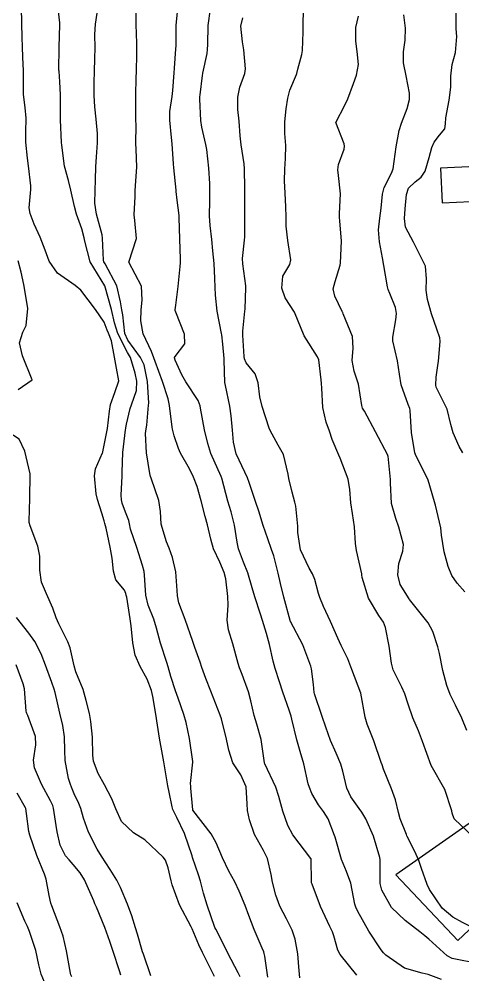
# Model space of a CAD drawing. Header units: metres. Extents: x 318500 to 325275, y 7408834 to 7428799.
# Drawn here: x 321624.9 to 321662.2, y 7423663.8 to 7423744.2 of the extents above; entities that cross this region are included whole.
import ezdxf

# ---------------------------------------------------------------- set-up
doc = ezdxf.new("R2010")
doc.units = ezdxf.units.M
doc.header["$MEASUREMENT"] = 0
for name, color, linetype in [('Curvas de Nivel 1m', 11, 'Continuous'), ('Curvas de Nivel 5m', 15, 'Continuous'), ('Edificações', 30, 'Continuous'), ('Linha Férrea', 20, 'Continuous')]:
    doc.layers.add(name, color=color, linetype=linetype)

msp = doc.modelspace()

# ---------------------------------------------------------------- linework, layer by layer
at = {"layer": 'Curvas de Nivel 1m', "flags": 128}
for points, elevation in [([(321645.787, 7423663.583), (321645.543, 7423665.371), (321645.505, 7423665.587), (321645.464, 7423665.721), (321645.334, 7423666.035), (321644.661, 7423667.597), (321644.206, 7423668.768), (321643.884, 7423669.612), (321643.398, 7423670.823), (321643.01, 7423671.624), (321642.529, 7423672.519), (321641.983, 7423673.634), (321641.449, 7423674.909), (321641.036, 7423675.646), (321639.49, 7423677.645), (321639.48, 7423677.67), (321639.326, 7423679.49), (321639.307, 7423679.673), (321639.294, 7423679.893), (321639.477, 7423681.671), (321639.478, 7423681.734), (321639.192, 7423683.676), (321638.912, 7423685.009), (321638.716, 7423685.683), (321638.241, 7423687.06), (321638.027, 7423687.694), (321637.638, 7423688.905), (321637.409, 7423689.702), (321637.29, 7423690.067), (321636.752, 7423691.709), (321636.43, 7423692.971), (321636.204, 7423693.715), (321635.717, 7423694.885), (321635.521, 7423695.723), (321635.431, 7423697.409), (321635.396, 7423697.725), (321635.252, 7423698.233), (321634.772, 7423699.735), (321634.25, 7423701.297), (321634.145, 7423701.745), (321634.088, 7423702.021), (321633.82, 7423702.724), (321633.545, 7423703.472), (321633.48, 7423703.755), (321633.45, 7423704.141), (321633.537, 7423705.755), (321633.547, 7423706.073), (321633.581, 7423707.755), (321633.82, 7423709.662), (321633.832, 7423709.751), (321633.846, 7423709.815), (321633.916, 7423710.119), (321634.224, 7423711.457), (321634.32, 7423711.744), (321634.74, 7423712.956), (321634.781, 7423713.738), (321634.644, 7423714.408), (321634.225, 7423715.746), (321633.996, 7423716.17), (321633.164, 7423717.763), (321632.905, 7423718.643), (321632.644, 7423719.771), (321632.07, 7423721.78), (321630.852, 7423723.792), (321630.384, 7423725.531), (321630.343, 7423725.798), (321630.132, 7423726.575), (321629.69, 7423727.807), (321629.517, 7423728.452), (321629.225, 7423729.814), (321629.009, 7423730.638), (321628.681, 7423731.823), (321628.447, 7423733.606), (321628.438, 7423733.827), (321628.353, 7423735.734), (321628.346, 7423735.829), (321628.345, 7423735.912), (321628.348, 7423737.829), (321628.296, 7423738.928), (321628.224, 7423739.831), (321628.218, 7423739.925), (321628.224, 7423741.832), (321628.291, 7423743.763), (321628.295, 7423743.831), (321628.286, 7423743.906), (321628.068, 7423745.835)], 799), ([(321653.304, 7423663.747), (321651.891, 7423665.502), (321651.699, 7423665.869), (321651.346, 7423667.069), (321651.243, 7423667.406), (321651.198, 7423667.512), (321651.015, 7423667.856), (321650.245, 7423669.527), (321649.54, 7423671.406), (321649.481, 7423671.539), (321649.467, 7423671.596), (321649.442, 7423673.54), (321649.431, 7423673.574), (321647.898, 7423675.556), (321647.472, 7423676.358), (321647.076, 7423677.566), (321646.734, 7423678.804), (321646.461, 7423679.576), (321645.539, 7423681.532), (321645.515, 7423681.59), (321645.507, 7423681.623), (321645.241, 7423683.595), (321644.864, 7423684.882), (321644.657, 7423685.604), (321644.377, 7423686.84), (321644.162, 7423687.612), (321643.642, 7423689.054), (321643.414, 7423689.622), (321643.292, 7423689.986), (321642.855, 7423691.628), (321642.494, 7423692.826), (321642.373, 7423693.633), (321642.458, 7423694.893), (321642.442, 7423695.633), (321642.258, 7423697.122), (321642.129, 7423697.636), (321641.763, 7423698.51), (321641.235, 7423699.648), (321641, 7423700.444), (321640.712, 7423701.656), (321640.514, 7423702.357), (321640.177, 7423703.665), (321639.848, 7423704.872), (321639.543, 7423705.675), (321639.192, 7423706.359), (321638.444, 7423707.692), (321638.267, 7423708.068), (321637.904, 7423709.146), (321637.769, 7423709.701), (321637.744, 7423709.871), (321637.516, 7423711.704), (321637.401, 7423712.252), (321636.926, 7423713.71), (321636.312, 7423715.391), (321636.206, 7423715.718), (321635.998, 7423716.231), (321635.312, 7423717.731), (321635.117, 7423718.82), (321635.13, 7423719.734), (321635.228, 7423720.557), (321635.174, 7423721.733), (321634.1, 7423723.75), (321634.735, 7423725.741), (321634.612, 7423727.274), (321634.545, 7423727.744), (321634.635, 7423729.281), (321634.642, 7423729.743), (321634.66, 7423730.218), (321634.762, 7423731.742), (321634.708, 7423733.257), (321634.687, 7423733.743), (321634.702, 7423735.295), (321634.701, 7423735.743), (321634.698, 7423736.177), (321634.694, 7423737.744), (321634.729, 7423739.318), (321634.735, 7423739.744), (321634.764, 7423741.313), (321634.783, 7423741.743), (321634.785, 7423742.184), (321634.726, 7423743.745), (321634.729, 7423745.401)], 801), ([(321660.415, 7423663.389), (321659.306, 7423663.808), (321658.779, 7423663.937), (321657.314, 7423664.341), (321655.729, 7423665.454), (321655.527, 7423665.652), (321655.334, 7423665.897), (321654.304, 7423667.47), (321653.374, 7423669.106), (321653.199, 7423669.483), (321653.12, 7423669.747), (321652.777, 7423671.489), (321652.421, 7423672.496), (321652.008, 7423673.501), (321651.458, 7423675.366), (321651.421, 7423675.511), (321650.881, 7423676.919), (321650.496, 7423677.525), (321650.057, 7423678.093), (321649.505, 7423679.057), (321649.298, 7423679.542), (321649.199, 7423679.859), (321648.832, 7423681.547), (321648.524, 7423682.582), (321648.234, 7423683.553), (321647.83, 7423685.315), (321647.767, 7423685.558), (321647.598, 7423686.06), (321647.062, 7423687.568), (321646.775, 7423688.43), (321646.42, 7423689.578), (321646.258, 7423690.183), (321645.94, 7423691.586), (321645.684, 7423692.504), (321645.337, 7423693.595), (321645.177, 7423694.129), (321644.704, 7423695.605), (321644.488, 7423696.359), (321644.11, 7423697.615), (321643.763, 7423698.505), (321643.34, 7423699.624), (321643.217, 7423700.197), (321643.006, 7423701.628), (321642.705, 7423702.747), (321642.434, 7423703.634), (321641.915, 7423705.583), (321641.897, 7423705.64), (321641.861, 7423705.71), (321641.004, 7423707.653), (321640.743, 7423708.501), (321640.459, 7423709.662), (321640.137, 7423711.467), (321640.102, 7423711.668), (321639.947, 7423712.107), (321638.903, 7423713.686), (321638.565, 7423714.28), (321637.988, 7423715.514), (321637.948, 7423715.7), (321637.949, 7423715.742), (321637.992, 7423715.833), (321638.803, 7423716.893), (321638.784, 7423717.689), (321638.048, 7423719.558), (321638.001, 7423719.7), (321638.001, 7423719.75), (321638.054, 7423720.129), (321638.254, 7423721.697), (321638.411, 7423723.38), (321638.435, 7423723.695), (321638.453, 7423724.044), (321638.403, 7423725.696), (321638.34, 7423727.504), (321638.322, 7423727.697), (321638.169, 7423728.967), (321638.091, 7423729.701), (321638.077, 7423729.805), (321637.893, 7423731.703), (321637.863, 7423732.046), (321637.752, 7423733.705), (321637.699, 7423734.244), (321637.536, 7423735.707), (321637.548, 7423736.426), (321637.747, 7423737.705), (321637.802, 7423738.191), (321637.906, 7423739.704), (321637.937, 7423740.083), (321638.067, 7423741.703), (321638.077, 7423741.968), (321638.093, 7423743.703), (321638.107, 7423743.959), (321638.29, 7423745.701)], 802), ([(321662.227, 7423707.708), (321661.899, 7423708.251), (321661.411, 7423709.385), (321661.214, 7423710.093), (321660.91, 7423711.39), (321659.968, 7423713.247), (321659.929, 7423713.401), (321659.977, 7423714.078), (321660.141, 7423715.246), (321660.155, 7423715.398), (321660.312, 7423717.1), (321660.29, 7423717.397), (321660.031, 7423718.128), (321659.581, 7423719.407), (321659.254, 7423720.604), (321659.122, 7423721.414), (321659.153, 7423722.345), (321659.07, 7423723.415), (321658.129, 7423725.339), (321658.066, 7423725.431), (321657.396, 7423726.695), (321657.315, 7423727.443), (321657.364, 7423728.24), (321657.459, 7423729.441), (321657.646, 7423729.98), (321658.196, 7423730.528), (321658.714, 7423730.911), (321659.053, 7423731.417), (321659.375, 7423732.566), (321659.603, 7423733.409), (321659.79, 7423733.854), (321660.246, 7423734.444), (321660.688, 7423734.968), (321660.743, 7423735.403), (321660.775, 7423735.912), (321661.055, 7423737.398), (321661.197, 7423738.496), (321661.218, 7423739.396), (321661.329, 7423740.391), (321661.599, 7423741.391), (321661.71, 7423742.746), (321661.656, 7423743.391), (321661.643, 7423744.119), (321661.646, 7423745.391)], 808), ([(321643.479, 7423663.608), (321643.305, 7423663.966), (321642.431, 7423665.623), (321642.076, 7423666.367), (321641.413, 7423667.639), (321641.352, 7423667.77), (321640.681, 7423669.65), (321640.379, 7423670.671), (321640.127, 7423671.659), (321639.955, 7423672.202), (321639.472, 7423673.669), (321639.432, 7423673.794), (321638.771, 7423675.677), (321638.137, 7423677.034), (321637.81, 7423677.695), (321637.734, 7423677.938), (321637.505, 7423679.161), (321637.385, 7423679.701), (321637.352, 7423679.862), (321637.032, 7423681.705), (321636.925, 7423682.331), (321636.677, 7423683.709), (321636.509, 7423684.783), (321636.37, 7423685.712), (321636.128, 7423687.199), (321636.002, 7423687.716), (321635.634, 7423688.676), (321635.064, 7423689.729), (321634.62, 7423690.696), (321634.423, 7423691.739), (321634.29, 7423693.142), (321634.213, 7423693.742), (321633.917, 7423695.557), (321633.883, 7423695.748), (321633.859, 7423695.876), (321633.734, 7423696.161), (321633.014, 7423697.032), (321632.801, 7423697.764), (321632.696, 7423698.836), (321632.535, 7423699.769), (321632.202, 7423701.376), (321632.079, 7423701.776), (321632.016, 7423701.98), (321631.818, 7423702.629), (321631.457, 7423703.784), (321631.358, 7423704.264), (321631.215, 7423705.786), (321631.288, 7423706.366), (321631.889, 7423707.712), (321631.906, 7423707.763), (321631.908, 7423707.78), (321631.913, 7423707.802), (321632.295, 7423709.774), (321632.479, 7423711.225), (321632.559, 7423711.771), (321632.927, 7423712.793), (321633.257, 7423713.761), (321633.064, 7423714.846), (321632.9, 7423715.766), (321632.634, 7423717.147), (321632.378, 7423717.775), (321632.283, 7423718.037), (321632.029, 7423718.703), (321631.284, 7423719.788), (321630.064, 7423721.389), (321629.569, 7423721.808), (321628.085, 7423722.836), (321627.386, 7423723.841), (321627.044, 7423724.781), (321626.642, 7423725.852), (321626.136, 7423726.943), (321625.781, 7423727.864), (321625.7, 7423728.321), (321625.847, 7423729.863), (321625.851, 7423730.195), (321625.661, 7423731.865), (321625.575, 7423732.501), (321625.427, 7423733.868), (321625.422, 7423734.689), (321625.442, 7423735.868), (321625.358, 7423736.78), (321625.232, 7423737.87), (321625.231, 7423738.936), (321625.233, 7423739.871), (321625.185, 7423741.013), (321625.156, 7423741.872), (321625.132, 7423742.656), (321625.08, 7423743.873), (321625.055, 7423745.198)], 798), ([(321663.321, 7423664.783), (321661.593, 7423665.109), (321661.327, 7423665.171), (321660.893, 7423665.384), (321659.344, 7423666.78), (321659.016, 7423667.075), (321658.591, 7423667.411), (321657.364, 7423668.35), (321656.214, 7423669.447), (321655.402, 7423670.926), (321655.267, 7423671.461), (321655.249, 7423671.624), (321655.248, 7423673.462), (321655.225, 7423673.67), (321654.69, 7423675.468), (321654.052, 7423676.903), (321653.716, 7423677.478), (321653.493, 7423677.795), (321652.782, 7423678.77), (321652.436, 7423679.496), (321652.11, 7423680.923), (321651.957, 7423681.504), (321651.554, 7423682.451), (321651.088, 7423683.517), (321650.693, 7423684.635), (321650.381, 7423685.528), (321649.733, 7423687.424), (321649.704, 7423687.539), (321649.63, 7423688.217), (321649.477, 7423689.542), (321649.433, 7423689.761), (321648.748, 7423691.549), (321647.699, 7423693.518), (321647.677, 7423693.56), (321647.667, 7423693.595), (321647.139, 7423695.569), (321646.877, 7423696.709), (321646.677, 7423697.576), (321646.296, 7423699.058), (321646.118, 7423699.585), (321645.793, 7423700.474), (321645.42, 7423701.596), (321645.033, 7423702.813), (321644.768, 7423703.606), (321644.242, 7423705.227), (321644.099, 7423705.616), (321643.867, 7423706.08), (321643.146, 7423707.627), (321642.923, 7423708.606), (321642.837, 7423709.631), (321642.726, 7423710.834), (321642.602, 7423711.633), (321642.232, 7423713.371), (321642.193, 7423713.638), (321642.121, 7423715.507), (321642.114, 7423715.639), (321642.008, 7423716.862), (321641.93, 7423717.641), (321641.913, 7423717.75), (321641.526, 7423719.648), (321641.391, 7423720.977), (321641.358, 7423721.651), (321641.346, 7423722.386), (321641.276, 7423723.652), (321641.159, 7423724.703), (321641.077, 7423725.656), (321640.947, 7423726.848), (321640.892, 7423727.659), (321640.909, 7423728.919), (321640.918, 7423729.659), (321640.908, 7423730.38), (321640.83, 7423731.661), (321640.654, 7423733.233), (321640.58, 7423733.665), (321640.252, 7423735.116), (321640.163, 7423735.671), (321640.07, 7423737.465), (321640.082, 7423737.673), (321640.104, 7423737.851), (321640.307, 7423739.471), (321640.335, 7423739.644), (321640.335, 7423739.67), (321640.681, 7423741.319), (321640.733, 7423741.664), (321640.748, 7423742.067), (321640.779, 7423743.664), (321640.975, 7423745.067)], 803), ([(321662.396, 7423696.03), (321661.744, 7423696.749), (321661.298, 7423697.385), (321660.992, 7423698.157), (321660.645, 7423699.391), (321660.419, 7423700.775), (321660.374, 7423701.394), (321659.923, 7423703.305), (321659.888, 7423703.399), (321659.833, 7423703.6), (321659.297, 7423705.408), (321658.738, 7423706.556), (321658.275, 7423707.424), (321658.184, 7423707.717), (321657.908, 7423709.244), (321657.887, 7423709.407), (321657.885, 7423709.43), (321657.78, 7423711.275), (321657.748, 7423711.433), (321657.613, 7423711.767), (321657.035, 7423713.444), (321656.871, 7423714.338), (321656.702, 7423715.449), (321656.321, 7423717.149), (321656.309, 7423717.456), (321656.577, 7423718.917), (321656.635, 7423719.451), (321656.541, 7423719.939), (321656.067, 7423721.112), (321655.918, 7423721.462), (321655.862, 7423721.674), (321655.565, 7423723.465), (321655.454, 7423724.122), (321655.202, 7423725.469), (321655.124, 7423726.486), (321655.218, 7423727.469), (321655.328, 7423728.303), (321655.459, 7423729.467), (321655.602, 7423730.052), (321656.207, 7423731.247), (321656.276, 7423731.392), (321656.305, 7423731.459), (321656.353, 7423731.6), (321656.598, 7423733.454), (321656.852, 7423734.85), (321657.065, 7423735.448), (321657.53, 7423736.699), (321657.727, 7423737.438), (321657.735, 7423737.992), (321657.452, 7423739.443), (321657.229, 7423740.544), (321657.229, 7423741.447), (321657.356, 7423742.451), (321657.376, 7423743.445), (321657.249, 7423744.575)], 807), ([(321663.362, 7423667.598), (321662.183, 7423668.183), (321661.373, 7423668.631), (321660.47, 7423669.389), (321659.404, 7423670.981), (321659.214, 7423671.403), (321658.742, 7423672.729), (321658.512, 7423673.414), (321658.184, 7423674.161), (321657.53, 7423675.429), (321657.506, 7423675.475), (321657.462, 7423675.589), (321656.945, 7423676.902), (321656.796, 7423677.44), (321656.559, 7423678.503), (321656.208, 7423679.45), (321655.535, 7423681.106), (321655.413, 7423681.461), (321655.348, 7423681.657), (321654.714, 7423683.469), (321654.172, 7423684.886), (321653.987, 7423685.476), (321653.62, 7423687.48), (321652.881, 7423689.492), (321652.53, 7423690.368), (321651.973, 7423691.505), (321651.679, 7423692.118), (321651.073, 7423693.519), (321650.477, 7423694.77), (321650.164, 7423695.533), (321650.065, 7423695.867), (321649.745, 7423697.057), (321649.55, 7423697.542), (321649.293, 7423698.009), (321648.54, 7423699.552), (321648.338, 7423701.018), (321648.339, 7423701.555), (321648.167, 7423703.216), (321648.081, 7423703.557), (321647.843, 7423704.414), (321647.566, 7423705.564), (321647.507, 7423705.924), (321647.12, 7423707.572), (321646.683, 7423708.363), (321645.985, 7423709.589), (321645.913, 7423709.777), (321645.313, 7423711.599), (321645.122, 7423712.433), (321644.977, 7423713.605), (321644.729, 7423714.36), (321643.987, 7423715.28), (321643.838, 7423715.622), (321643.808, 7423715.806), (321643.703, 7423717.623), (321643.701, 7423717.947), (321643.87, 7423719.622), (321643.883, 7423719.79), (321643.945, 7423721.621), (321643.939, 7423721.754), (321643.688, 7423723.624), (321643.663, 7423724.065), (321643.837, 7423725.623), (321643.857, 7423725.89), (321643.864, 7423727.623), (321643.867, 7423727.91), (321643.867, 7423729.623), (321643.864, 7423729.943), (321643.831, 7423731.624), (321643.795, 7423732.035), (321643.562, 7423733.627), (321643.471, 7423734.398), (321643.375, 7423735.629), (321643.287, 7423736.613), (321643.284, 7423737.63), (321643.445, 7423738.477), (321643.853, 7423739.625), (321643.914, 7423740.026), (321643.777, 7423741.626), (321643.672, 7423742.302), (321643.537, 7423743.628), (321643.692, 7423744.305)], 804), ([(321662.552, 7423684.338), (321662.126, 7423685.372), (321661.606, 7423686.467), (321661.152, 7423687.385), (321660.881, 7423688.138), (321660.541, 7423689.391), (321660.241, 7423690.817), (321660.102, 7423691.396), (321659.689, 7423692.679), (321659.301, 7423693.406), (321657.729, 7423695.382), (321657.689, 7423695.431), (321656.937, 7423696.637), (321656.74, 7423697.445), (321656.815, 7423698.393), (321657.172, 7423699.439), (321657.216, 7423700.011), (321656.837, 7423701.445), (321656.561, 7423702.193), (321656.223, 7423703.454), (321656.132, 7423705.18), (321656.119, 7423705.456), (321655.917, 7423707.432), (321655.913, 7423707.46), (321655.907, 7423707.477), (321655.891, 7423707.518), (321654.875, 7423709.47), (321653.936, 7423711.228), (321653.833, 7423711.376), (321653.769, 7423711.483), (321653.721, 7423711.706), (321653.431, 7423713.488), (321653.077, 7423714.59), (321652.89, 7423715.497), (321652.99, 7423716.51), (321652.924, 7423717.496), (321652.15, 7423719.407), (321652.1, 7423719.509), (321652.083, 7423719.542), (321652.051, 7423719.605), (321651.43, 7423720.886), (321651.302, 7423721.522), (321651.461, 7423722.137), (321651.891, 7423723.513), (321651.922, 7423723.693), (321652.005, 7423725.512), (321651.857, 7423727.224), (321651.825, 7423727.515), (321651.829, 7423727.84), (321651.915, 7423729.514), (321651.736, 7423731.057), (321651.692, 7423731.518), (321651.752, 7423731.971), (321652.227, 7423733.277), (321652.266, 7423733.509), (321652.233, 7423733.71), (321651.523, 7423735.521), (321652.274, 7423736.958), (321652.547, 7423737.506), (321653.001, 7423738.798), (321653.272, 7423739.496), (321653.424, 7423740.393), (321653.322, 7423741.495), (321653.214, 7423742.366), (321653.219, 7423743.501), (321653.421, 7423744.453)], 806), ([(321624.785, 7423713.038), (321625.96, 7423713.86), (321625.158, 7423715.868), (321624.908, 7423716.97), (321625.186, 7423717.868), (321625.468, 7423718.424), (321625.607, 7423719.864), (321625.525, 7423720.388), (321625.269, 7423721.868), (321625.029, 7423722.928), (321624.796, 7423723.873)], 797), ([(321641.3, 7423663.64), (321640.288, 7423665.656), (321639.996, 7423666.32), (321639.433, 7423667.669), (321639.352, 7423667.834), (321638.361, 7423669.68), (321637.738, 7423671.353), (321637.66, 7423671.688), (321637.421, 7423672.79), (321637.181, 7423673.447), (321636.98, 7423673.697), (321635.452, 7423675.155), (321634.497, 7423675.734), (321633.474, 7423676.698), (321633.011, 7423677.755), (321632.662, 7423678.595), (321632.053, 7423679.765), (321631.524, 7423680.726), (321631.124, 7423681.776), (321631.061, 7423682.263), (321631.041, 7423683.778), (321630.91, 7423685.107), (321630.779, 7423685.782), (321630.508, 7423686.885), (321630.243, 7423687.794), (321629.642, 7423689.283), (321629.483, 7423689.803), (321629.156, 7423691.298), (321628.963, 7423691.811), (321628.202, 7423693.313), (321627.992, 7423693.826), (321627.712, 7423694.635), (321627.159, 7423695.839), (321626.734, 7423696.839), (321626.602, 7423697.847), (321626.601, 7423699.014), (321626.438, 7423699.85), (321625.806, 7423701.566), (321625.714, 7423701.861), (321625.705, 7423701.967), (321625.772, 7423703.861), (321625.774, 7423703.917), (321625.791, 7423705.861), (321625.784, 7423705.938), (321625.351, 7423707.865), (321624.879, 7423708.85), (321623.906, 7423709.47)], 797), ([(321635.958, 7423663.71), (321635.327, 7423665.522), (321635.262, 7423665.721), (321634.827, 7423667.21), (321634.667, 7423667.73), (321634.345, 7423668.756), (321633.992, 7423669.741), (321633.401, 7423671.125), (321633.078, 7423671.753), (321632.52, 7423672.658), (321631.809, 7423673.766), (321631.439, 7423674.375), (321630.71, 7423675.781), (321630.288, 7423676.977), (321630.057, 7423677.791), (321629.895, 7423678.195), (321629.502, 7423679.021), (321629.271, 7423679.567), (321629.178, 7423679.805), (321629.023, 7423680.302), (321628.738, 7423681.812), (321628.698, 7423682.668), (321628.672, 7423683.813), (321628.535, 7423684.771), (321628.282, 7423685.82), (321627.903, 7423687.538), (321627.826, 7423687.827), (321627.628, 7423688.385), (321627.084, 7423689.836), (321626.707, 7423690.792), (321626.191, 7423691.845), (321625.68, 7423692.529), (321624.647, 7423693.866)], 796), ([(321629.297, 7423663.629), (321629.209, 7423663.801), (321629.178, 7423663.926), (321628.856, 7423665.807), (321628.569, 7423667.038), (321628.303, 7423667.816), (321627.606, 7423669.597), (321627.526, 7423669.828), (321627.389, 7423670.463), (321627.135, 7423671.833), (321627.001, 7423672.247), (321626.347, 7423673.841), (321625.761, 7423675.541), (321625.691, 7423675.848), (321625.483, 7423677.369), (321625.424, 7423677.785), (321625.398, 7423677.851), (321624.707, 7423679.067)], 794), ([(321627.28, 7423662.497), (321626.714, 7423663.836), (321626.523, 7423664.627), (321626.259, 7423665.841), (321625.747, 7423667.445), (321625.579, 7423667.848), (321625.357, 7423668.304), (321624.691, 7423669.86)], 793)]:
    msp.add_lwpolyline(points, dxfattribs=dict(at, elevation=elevation))
at = {"layer": 'Curvas de Nivel 5m', "flags": 128}
for points, elevation in [([(321648.501, 7423663.548), (321648.41, 7423664.453), (321648.33, 7423665.55), (321648.107, 7423666.787), (321647.848, 7423667.555), (321647.364, 7423668.488), (321646.816, 7423669.568), (321646.467, 7423670.501), (321646.181, 7423671.578), (321646.073, 7423672.236), (321645.773, 7423673.585), (321645.44, 7423674.251), (321644.667, 7423675.602), (321644.246, 7423676.841), (321644.086, 7423677.611), (321644.06, 7423678.176), (321643.975, 7423679.613), (321643.525, 7423680.622), (321642.864, 7423681.627), (321642.504, 7423682.682), (321642.321, 7423683.632), (321641.891, 7423685.333), (321641.79, 7423685.638), (321641.598, 7423686.144), (321640.996, 7423687.649), (321640.582, 7423688.71), (321640.252, 7423689.661), (321640.101, 7423690.11), (321639.667, 7423691.333), (321639.582, 7423691.584), (321639.549, 7423691.672), (321639.498, 7423691.847), (321638.85, 7423693.683), (321638.32, 7423695.092), (321638.182, 7423695.693), (321638.177, 7423696.136), (321638.057, 7423697.695), (321637.768, 7423698.917), (321637.492, 7423699.703), (321637.272, 7423700.22), (321636.808, 7423701.71), (321636.757, 7423702.774), (321636.627, 7423703.712), (321635.982, 7423705.595), (321635.934, 7423705.719), (321635.864, 7423705.97), (321635.576, 7423707.725), (321635.511, 7423709.331), (321635.566, 7423709.725), (321635.61, 7423710.029), (321635.761, 7423711.723), (321635.772, 7423711.894), (321635.681, 7423713.724), (321635.377, 7423715.122), (321635.08, 7423715.734), (321634.012, 7423717.208), (321633.771, 7423717.754), (321633.593, 7423719.314), (321633.523, 7423719.758), (321633.386, 7423720.424), (321633.084, 7423721.765), (321632.097, 7423723.604), (321631.998, 7423723.781), (321631.962, 7423723.921), (321631.891, 7423725.782), (321631.84, 7423726.067), (321631.365, 7423727.788), (321631.231, 7423728.722), (321631.257, 7423729.789), (321631.288, 7423730.69), (321631.334, 7423731.789), (321631.387, 7423732.614), (321631.46, 7423733.788), (321631.456, 7423734.574), (321631.355, 7423735.789), (321631.24, 7423736.821), (321631.167, 7423737.791), (321631.178, 7423738.91), (321631.202, 7423739.791), (321631.233, 7423740.884), (321631.256, 7423741.791), (321631.232, 7423742.91), (321631.286, 7423743.791), (321631.445, 7423744.718)], 800), ([(321663.145, 7423675.355), (321661.483, 7423676.902), (321661.329, 7423677.382), (321661.293, 7423677.581), (321660.691, 7423679.388), (321659.54, 7423681.4), (321658.826, 7423683.411), (321658.477, 7423684.314), (321658, 7423685.424), (321657.607, 7423686.573), (321657.335, 7423687.434), (321657.081, 7423687.985), (321656.364, 7423689.449), (321656.214, 7423690.01), (321656.016, 7423691.455), (321655.693, 7423693.018), (321655.523, 7423693.462), (321655.143, 7423694.031), (321654.269, 7423695.475), (321653.748, 7423697.23), (321653.719, 7423697.45), (321653.71, 7423697.481), (321653.702, 7423697.529), (321653.256, 7423699.488), (321653.188, 7423700.09), (321653.099, 7423701.491), (321652.935, 7423702.607), (321652.776, 7423703.496), (321652.704, 7423704.64), (321652.56, 7423705.5), (321651.886, 7423707.258), (321651.769, 7423707.512), (321651.222, 7423708.839), (321650.979, 7423709.524), (321650.698, 7423710.305), (321650.435, 7423711.533), (321650.343, 7423713.156), (321650.324, 7423713.535), (321650.291, 7423713.853), (321650.086, 7423715.539), (321649.994, 7423715.802), (321648.869, 7423717.552), (321648.05, 7423719.56), (321647.258, 7423720.768), (321646.98, 7423721.576), (321647.069, 7423722.592), (321647.641, 7423723.567), (321647.728, 7423723.944), (321647.486, 7423725.57), (321647.355, 7423726.785), (321647.339, 7423727.572), (321647.325, 7423728.41), (321647.269, 7423729.574), (321647.212, 7423730.596), (321647.226, 7423731.575), (321647.295, 7423732.492), (321647.311, 7423733.574), (321647.24, 7423734.581), (321647.227, 7423735.575), (321647.352, 7423736.655), (321647.486, 7423737.572), (321647.641, 7423738.219), (321648.199, 7423739.562), (321648.228, 7423739.644), (321648.316, 7423739.987), (321648.665, 7423741.227), (321648.73, 7423741.556), (321648.773, 7423743.139), (321648.768, 7423743.556), (321648.79, 7423745.15)], 805), ([(321633.421, 7423663.748), (321633.306, 7423664.136), (321632.783, 7423665.755), (321632.51, 7423666.586), (321632.086, 7423667.763), (321631.376, 7423669.479), (321631.25, 7423669.772), (321631.156, 7423670.001), (321630.379, 7423671.785), (321629.999, 7423672.374), (321629.423, 7423673.069), (321629.073, 7423673.451), (321628.756, 7423673.81), (321628.316, 7423674.69), (321628.075, 7423675.821), (321627.993, 7423676.348), (321627.754, 7423677.826), (321627.695, 7423678.03), (321627.496, 7423678.431), (321626.746, 7423679.838), (321626.157, 7423681.217), (321626.068, 7423681.845), (321626.268, 7423683.135), (321626.242, 7423683.843), (321625.587, 7423685.597), (321625.509, 7423685.771), (321625.483, 7423685.852), (321625.461, 7423685.983), (321625.307, 7423687.855), (321625.206, 7423688.277), (321624.619, 7423689.865)], 795)]:
    msp.add_lwpolyline(points, dxfattribs=dict(at, elevation=elevation))
at = {"layer": 'Edificações'}
for points in [[(321663.322, 7423731.798), (321660.339, 7423731.656), (321660.477, 7423728.76), (321662.889, 7423728.875)], [(321672.001, 7423682.991), (321656.577, 7423672.189), (321661.79, 7423666.663), (321664.14, 7423668.88)]]:
    msp.add_lwpolyline(points, dxfattribs=at)
at = {"layer": 'Linha Férrea'}
for points in [[(320633.193, 7425981.485, -0.144253), (320667.639, 7425757.297), (320661.433, 7425716.621), (320651.996, 7425654.77, 0.044457), (320649.575, 7425558.236, 0.007166), (320660.778, 7425427.6), (320675.907, 7425250.635, 0.073735), (320724.073, 7425068.395), (320788.137, 7424929.061, 0.286034), (321109.88, 7424719.195), (321168.411, 7424718.068, -0.038356), (321226.055, 7424712.321, -0.049041), (321292.995, 7424692.926, -0.183256), (321478.1, 7424525.296), (321489.412, 7424501.824), (321495.635, 7424487.265, -0.073205), (321521.849, 7424373.782), (321525.566, 7424337.031), (321536.4, 7424191.275), (321541.8, 7424109.541), (321567.8, 7423774.579), (321572.048, 7423724.699, 0.08675), (321625.181, 7423540.483), (321646.79, 7423496.959)], [(321646.79, 7423496.959), (321625.181, 7423540.483, -0.08675), (321572.048, 7423724.699), (321567.8, 7423774.579), (321541.8, 7424109.541), (321536.4, 7424191.275), (321525.566, 7424337.031), (321521.849, 7424373.782, 0.073205), (321495.635, 7424487.265), (321489.412, 7424501.824), (321478.1, 7424525.296, 0.183256), (321292.995, 7424692.926, 0.049041), (321226.055, 7424712.321, 0.038356), (321168.411, 7424718.068), (321109.88, 7424719.195, -0.286034), (320788.137, 7424929.061), (320724.073, 7425068.395, -0.073735), (320675.907, 7425250.635), (320660.778, 7425427.6, -0.007166), (320649.575, 7425558.236, -0.044457), (320651.996, 7425654.77), (320661.433, 7425716.621), (320667.639, 7425757.297, 0.144253), (320633.193, 7425981.485, 0.087044)]]:
    msp.add_lwpolyline(points, format="xyb", dxfattribs=at)

doc.saveas('drawing.dxf')
